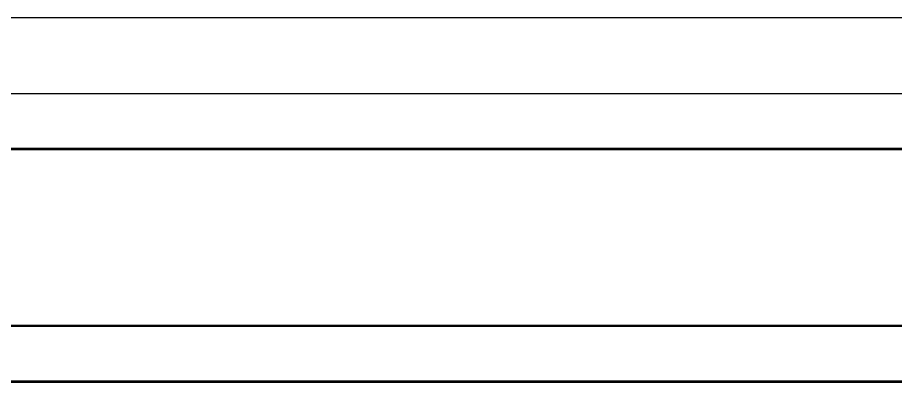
# Model space of a CAD drawing. Extents: x 1231 to 2855, y 3260 to 5268.
# Drawn here: x 2370.7 to 2602.1, y 3469.5 to 3565.5 of the extents above; entities that cross this region are included whole.
import ezdxf

# ---------------------------------------------------------------- set-up
doc = ezdxf.new("R2010")
doc.units = 0
doc.header["$LTSCALE"] = 20
doc.header["$MEASUREMENT"] = 0
doc.layers.add('ACO', color=2, linetype='CONTINUOUS')
doc.layers.add('MADEIRA', color=1, linetype='CONTINUOUS')

msp = doc.modelspace()

# ---------------------------------------------------------------- linework, layer by layer
at = {"layer": 'ACO'}
for p, q in [((2079.34, 3545.54), (2724.04, 3545.54)), ((2079.34, 3531.14), (2724.04, 3531.14)), ((2079.34, 3530.84), (2724.04, 3530.84)), ((2724.34, 3484.54), (2079.34, 3484.54)), ((2724.34, 3484.24), (2079.34, 3484.24)), ((2724.34, 3469.84), (2079.34, 3469.84)), ((2724.34, 3469.54), (2079.34, 3469.54))]:
    msp.add_line(p, q, dxfattribs=at)
at = {"layer": 'MADEIRA', "color": 7}
for p, q in [((1230.85, 3565.54), (2854.79, 3565.54)), ((1230.85, 3545.54), (2854.79, 3545.54))]:
    msp.add_line(p, q, dxfattribs=at)

doc.saveas('drawing.dxf')
